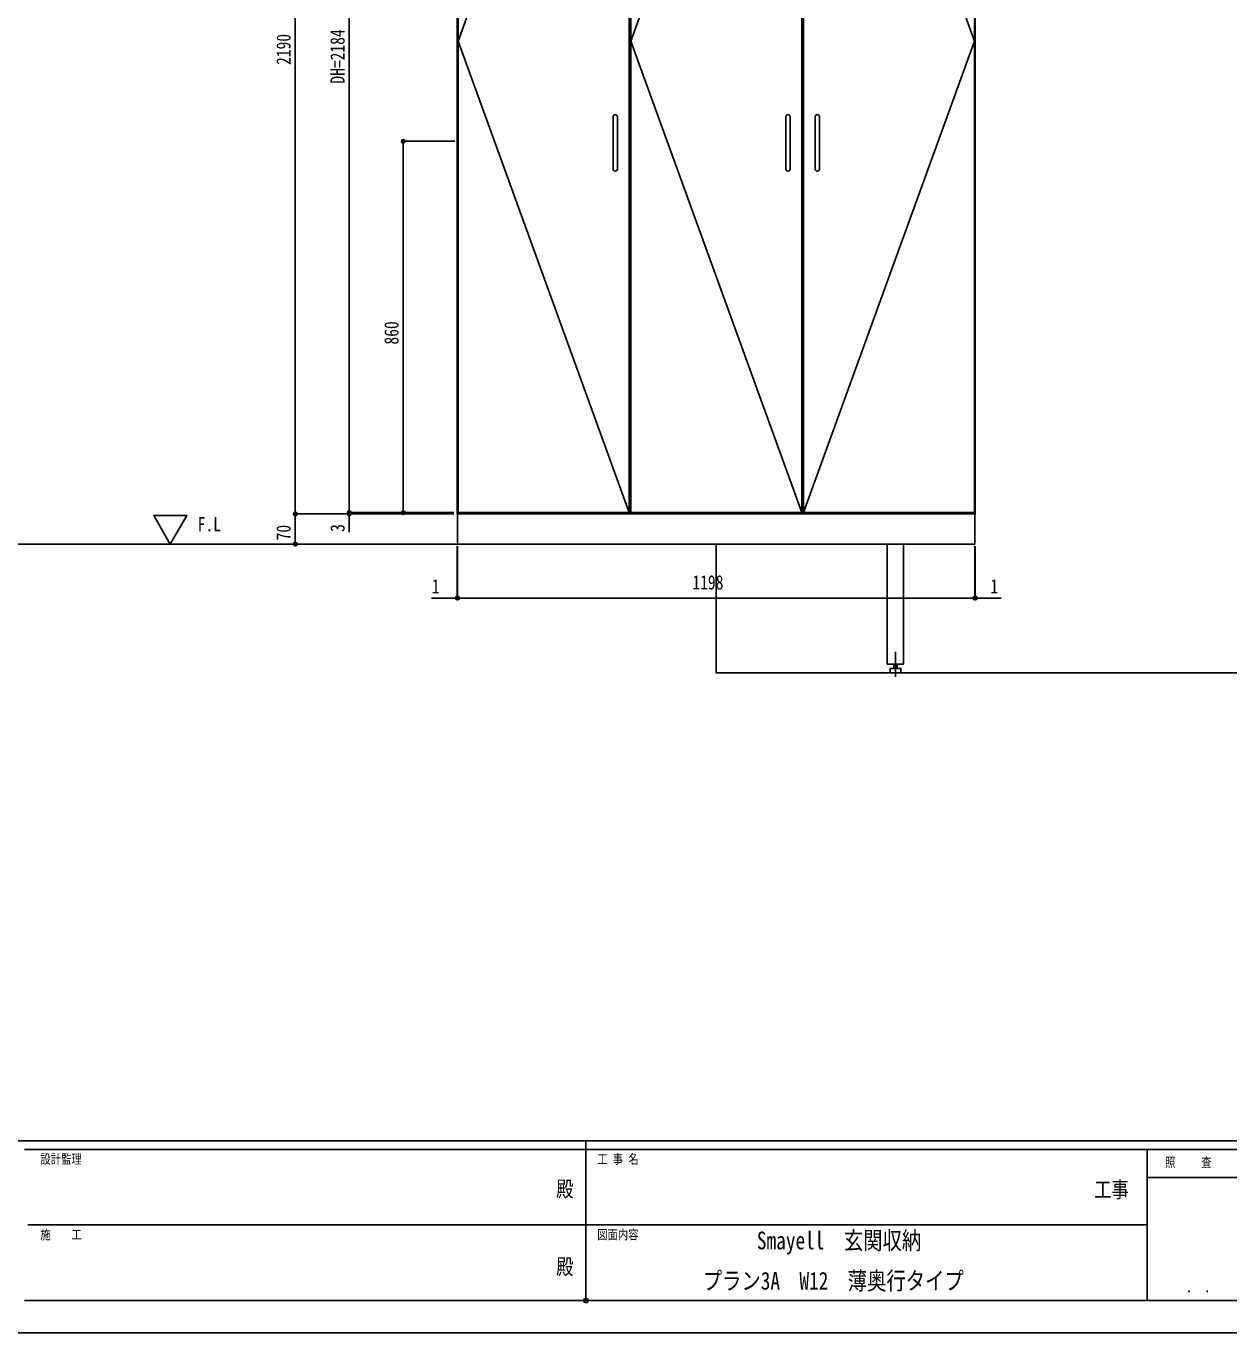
# Model space of a CAD drawing. Units: millimetres, scale not verified. Extents: x -4205 to 4205, y -2970 to 2970.
# Drawn here: x -1301 to 1484, y -2970 to 57 of the extents above; entities that cross this region are included whole.
import ezdxf
from ezdxf.enums import TextEntityAlignment as Align

# ---------------------------------------------------------------- set-up
doc = ezdxf.new("R2010")
doc.units = ezdxf.units.MM
doc.header["$LTSCALE"] = 20
doc.header["$PDMODE"] = 32
doc.header["$PDSIZE"] = 10
for name, color, linetype in [('0-1_USER1', 3, 'Continuous'), ('0-3_YKK_12', 2, 'Continuous'), ('0-4_YKK_13', 4, 'Continuous'), ('0-5_YKK_D', 6, 'Continuous'), ('0-6_YKK_ZWAK', 7, 'Continuous'), ('0-7_YSS_K', 3, 'Continuous')]:
    doc.layers.add(name, color=color, linetype=linetype)
doc.styles.add('ＭＳ ゴシック', font='')
doc.styles.get('ＭＳ ゴシック').set_extended_font_data('MS Gothic')

msp = doc.modelspace()

# ---------------------------------------------------------------- linework, layer by layer
at = {"layer": '0-3_YKK_12'}
msp.add_line((712.02, -1450.38), (712.02, -1392.3), dxfattribs=at)
for points in [[(-302.98, -1073), (97.02, -1073), (97.02, 1117), (-302.98, 1117)], [(-300.98, -1070), (95.02, -1070), (95.02, 1114), (-300.98, 1114)], [(97.02, -1073), (897.02, -1073), (897.02, 1117), (97.02, 1117)], [(99.02, -1070), (495.02, -1070), (495.02, 1114), (99.02, 1114)], [(895.02, -1070), (499.02, -1070), (499.02, 1114), (895.02, 1114)], [(-301.98, -1143), (896.02, -1143), (896.02, -1073), (-301.98, -1073)]]:
    msp.add_lwpolyline(points, close=True, dxfattribs=at)
for points in [[(95.02, 1114), (-300.98, 22), (95.02, -1070)], [(495.02, 1114), (99.02, 22), (495.02, -1070)], [(499.02, -1070), (895.02, 22), (499.02, 1114)]]:
    msp.add_lwpolyline(points, dxfattribs=at)
at = {"layer": '0-4_YKK_13'}
for p, q in [((58.02, -152.57), (58.02, -274.89)), ((68.02, -152.57), (68.02, -274.89)), ((458.02, -152.57), (458.02, -274.89)), ((468.02, -152.57), (468.02, -274.89)), ((526.02, -152.57), (526.02, -274.89)), ((536.02, -152.57), (536.02, -274.89)), ((708.12, -1421), (708.12, -1431)), ((715.92, -1421), (715.92, -1431))]:
    msp.add_line(p, q, dxfattribs=at)
for points in [[(693.02, -1421), (731.02, -1421), (731.02, -1143), (693.02, -1143)], [(699.77, -1441), (724.27, -1441), (724.27, -1431), (699.77, -1431)]]:
    msp.add_lwpolyline(points, close=True, dxfattribs=at)
for centre, start, end in [((63.02, -153.28), 8.0102, 171.9898), ((463.02, -153.28), 8.0102, 171.9898), ((531.02, -153.28), 8.0102, 171.9898), ((63.02, -274.19), 188.0102, 351.9898), ((463.02, -274.19), 188.0102, 351.9898), ((531.02, -274.19), 188.0102, 351.9898)]:
    msp.add_arc(centre, 5.05, start, end, dxfattribs=at)
at = {"layer": '0-5_YKK_D'}
for p, q in [((-677.98, 1117), (-677.98, -1073)), ((-552.98, -1070), (-552.98, 1114)), ((-308.4, -210), (-428.98, -210)), ((-427.98, -1070), (-427.98, -210)), ((-320.67, -1073), (-678.98, -1073)), ((-310.98, -1073), (-678.98, -1073)), ((-677.98, -1073), (-677.98, -1143)), ((-320.67, -1070), (-553.98, -1070)), ((-320.67, -1070), (-553.98, -1070)), ((-320.67, -1073), (-553.98, -1073)), ((-310.48, -1070), (-428.98, -1070)), ((-310.98, -1143), (-678.98, -1143)), ((-302.98, -1148), (-302.98, -1269)), ((-301.98, -1148), (-301.98, -1269)), ((-301.98, -1148), (-301.98, -1269)), ((896.02, -1148), (896.02, -1269)), ((896.02, -1148), (896.02, -1269)), ((897.02, -1148), (897.02, -1269)), ((-302.98, -1268), (-362.58, -1268)), ((-301.98, -1268), (-302.98, -1268)), ((-301.98, -1268), (-284.98, -1268)), ((-301.98, -1268), (896.02, -1268)), ((896.02, -1268), (879.02, -1268)), ((896.02, -1268), (897.02, -1268)), ((897.02, -1268), (956.62, -1268))]:
    msp.add_line(p, q, dxfattribs=at)
msp.add_lwpolyline([(-552.98, -1070), (-552.98, -1073), (-552.98, -1115.6)], dxfattribs=at)
for centre in [(-427.98, -210), (-677.98, -1073), (-677.98, -1073), (-552.98, -1070), (-552.98, -1070), (-552.98, -1073), (-427.98, -1070), (-677.98, -1143), (-302.98, -1268), (-301.98, -1268), (-301.98, -1268), (896.02, -1268), (896.02, -1268), (897.02, -1268)]:
    msp.add_circle(centre, 4.25, dxfattribs=at)
at = {"layer": '0-6_YKK_ZWAK'}
for p, q in [((3895.02, -2525), (-3904.98, -2525)), ((-4.98, -2525), (-4.98, -2895)), ((-4.98, -2545), (-1304.98, -2545)), ((1295.02, -2545), (-4.98, -2545)), ((1985.02, -2610), (1295.02, -2610)), ((-1297.48, -2720), (-4.98, -2720)), ((-4.98, -2720), (1295.02, -2720)), ((-1304.98, -2895), (-4.98, -2895)), ((-4.98, -2895), (1295.02, -2895)), ((1295.02, -2895), (1985.02, -2895))]:
    msp.add_line(p, q, dxfattribs=at)
msp.add_lwpolyline([(-4205, -2970), (4205, -2970), (4205, 2970), (-4205, 2970)], close=True, dxfattribs=at)
msp.add_lwpolyline([(1985.02, -2545), (1295.02, -2545), (1295.02, -2895)], dxfattribs=at)
msp.add_point((-4.98, -2895), dxfattribs=at)
at = {"layer": '0-7_YSS_K'}
for p, q in [((297.02, -1143), (297.02, -1441)), ((2245.02, -1441), (296.14, -1441))]:
    msp.add_line(p, q, dxfattribs=at)
msp.add_lwpolyline([(297.02, -1143), (-1978.98, -1143), (-1978.98, 1200.81)], dxfattribs=at)
msp.add_lwpolyline([(-967.43, -1143), (-929.26, -1076.89), (-1005.6, -1076.89)], close=True, dxfattribs=at)

# ---------------------------------------------------------------- texts
at = {"layer": '0-1_USER1', "style": 'ＭＳ ゴシック', "width": 0.8}
for s, height, p in [('F.L', 32.99, (-903.79, -1123.31)), ('Smayell\u3000玄関収納', 41.06, (391.15, -2788.83)), ('プラン3A\u3000W12\u3000薄奥行タイプ', 41.06, (265.71, -2882.17))]:
    msp.add_text(s, height=height, dxfattribs=at).set_placement(p, align=Align.BOTTOM_LEFT)
at = {"layer": '0-5_YKK_D', "style": 'ＭＳ ゴシック', "width": 0.8}
for s, p in [('2190', (-678.78, -33.2)), ('DH=2184', (-553.78, -76.4)), ('860', (-428.78, -680.8)), ('70', (-678.78, -1134.4)), ('3', (-553.78, -1114.8))]:
    msp.add_text(s, height=32.99, rotation=90, dxfattribs=at).set_placement(p, align=Align.BOTTOM_LEFT)
for s, p in [('1', (-361.78, -1267.2)), ('1198', (241.82, -1258)), ('1', (931.82, -1267.2))]:
    msp.add_text(s, height=32.99, dxfattribs=at).set_placement(p, align=Align.BOTTOM_LEFT)
at = {"layer": '0-6_YKK_ZWAK', "style": 'ＭＳ ゴシック', "width": 0.8}
for s, height, p in [('設計監理', 21.99, (-1268.31, -2585)), ('工 事 名', 21.99, (21.27, -2585)), ('照     査', 21.99, (1336.42, -2592.5)), ('殿', 36.66, (-73.67, -2665.83)), ('工事', 36.66, (1172.33, -2667.46)), ('施\u3000\u3000工', 21.99, (-1268.31, -2760)), ('図面内容', 21.99, (21.27, -2760)), ('殿', 36.66, (-73.67, -2845.83)), ('． ．', 25.92, (1385, -2884.35))]:
    msp.add_text(s, height=height, dxfattribs=at).set_placement(p, align=Align.BOTTOM_LEFT)

doc.saveas('drawing.dxf')
